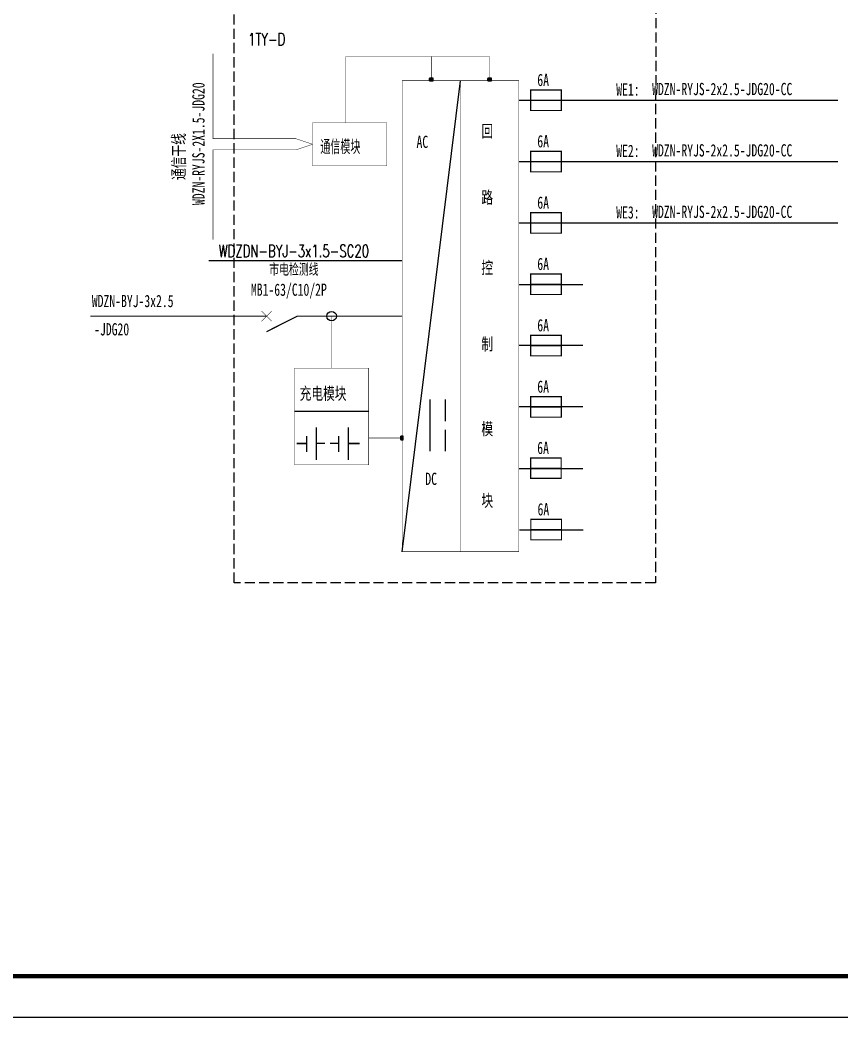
# Model space of a CAD drawing. Extents: x 12152 to 491505, y 111028 to 412681.
# Drawn here: x 54195 to 74287, y 262306 to 286691 of the extents above; entities that cross this region are included whole.
import ezdxf
from ezdxf.enums import TextEntityAlignment as Align

# ---------------------------------------------------------------- set-up
doc = ezdxf.new("R2010")
doc.units = 0
doc.header["$LTSCALE"] = 1000
doc.header["$MEASUREMENT"] = 0
for name, pattern in [('DASH', [0.35, 0.25, -0.1]), ('DASHDOT', [25.4, 12.7, -6.35, 0, -6.35]), ('DASHEDX2', [38.1, 25.4, -12.7])]:
    doc.linetypes.add(name, pattern=pattern)
for name, color, linetype in [('BXT', 7, 'Continuous'), ('DOTLN', 2, 'Continuous'), ('E-TEXT-PLAN-DIM', 7, 'Continuous'), ('E-UNIV-WIRE', 4, 'Continuous'), ('EQUIP', 3, 'Continuous'), ('M', 7, 'Continuous'), ('SYST', 7, 'Continuous'), ('TEL_TITLE', 7, 'Continuous'), ('XTT', 3, 'Continuous')]:
    doc.layers.add(name, color=color, linetype=linetype)
doc.styles.add('-宋体', font='', dxfattribs={"width": 0.75})
doc.styles.add('_HZTXT', font='txt.shx', dxfattribs={"width": 0.8, "bigfont": 'hztxt.shx'})
doc.styles.add('IDQSTYLE', font='simplex.shx', dxfattribs={"width": 0.7, "bigfont": 'hztxt.shx'})
doc.styles.add('TSSD_DIMENSION', font='Tssdeng.shx', dxfattribs={"width": 0.7, "bigfont": 'hztxt.shx'})
doc.styles.get('-宋体').set_extended_font_data('SimSun')

# ---------------------------------------------------------------- blocks, each defined once
blk = doc.blocks.new('1114')
at = {"color": 3, "linetype": 'Continuous', "const_width": 0.3}
blk.add_lwpolyline([(-2.5, 0), (2.5, 0), (2.5, -7.5), (-2.5, -7.5)], close=True, dxfattribs=at)
blk.add_lwpolyline([(0, 0), (0, -7.5)], dxfattribs=at)
blk = doc.blocks.new('1107AA')
at = {"color": 3, "linetype": 'Continuous'}
for points, const_width in [([(0, -7.5), (-3.79, 0)], 0.3), ([(-1.25, 1.25), (1.25, -1.25)], 0.1), ([(1.25, 1.25), (-1.25, -1.25)], 0.1)]:
    blk.add_lwpolyline(points, dxfattribs=dict(at, const_width=const_width))

msp = doc.modelspace()

# ---------------------------------------------------------------- hatches: boundary and pattern name
at = {"layer": 'E-TEXT-PLAN-DIM', "ltscale": 5}
h = msp.add_hatch(dxfattribs=at)
h.set_pattern_fill('ANSI31', color=4, angle=270, style=0)
h.set_pattern_definition([(315, (-216719.79565, -281745.72094), (0.088388347648, 0.088388347648), [])])
h.paths.add_polyline_path([(64304.8, 285205.9), (64304.8, 285267.4), (64217.9, 285267.4), (64217.9, 285205.9)])
h = msp.add_hatch(dxfattribs=at)
h.set_pattern_fill('ANSI31', color=4, angle=270, style=0)
h.set_pattern_definition([(315, (-215291.17031, -281745.72094), (0.088388347648, 0.088388347648), [])])
h.paths.add_polyline_path([(65733.4, 285205.9), (65733.4, 285267.4), (65646.5, 285267.4), (65646.5, 285205.9)])
h = msp.add_hatch(dxfattribs=at)
h.set_pattern_fill('ANSI31', color=256, style=0)
h.set_pattern_definition([(45, (630525.46238, -4513.89753), (-0.088388347648, 0.088388347648), [])])
h.paths.add_polyline_path([(63573.9, 276510.7), (63512.3, 276510.7), (63512.3, 276423.8), (63573.9, 276423.8)])

# ---------------------------------------------------------------- linework, layer by layer
at = {"color": 4, "linetype": 'DASH', "const_width": 10, "elevation": 10944, "flags": 128}
for points in [[(60947.1, 283787.1), (58918.9, 283787.1), (58918.9, 285863.2)], [(65686.8, 285205.9), (65686.8, 285800.1), (62169, 285800.1), (62169, 284176.9)], [(64261.3, 285205.9), (64261.3, 285800.1)], [(60945.7, 283513.6), (58918.9, 283513.6), (58918.9, 281317.5)]]:
    msp.add_lwpolyline(points, dxfattribs=at)
at = {"layer": 'DOTLN', "linetype": 'DASH'}
msp.add_lwpolyline([(69744.7, 272927.2), (59436.8, 272927.2), (59436.8, 287087.7), (69751.3, 287087.7)], close=True, dxfattribs=at)
at = {"layer": 'E-TEXT-PLAN-DIM', "ltscale": 5}
for p, q in [((63548.6, 273687, 10944), (64974.1, 285205.9, 10944)), ((64227.4, 277411.7, 16416), (64227.4, 276147, 16416)), ((64601.6, 277411.7, 16416), (64601.6, 276876.1, 16416)), ((60912.5, 277121, 10944), (62727.9, 277121, 10944)), ((64601.6, 276662.9, 16416), (64601.6, 276147, 16416))]:
    msp.add_line(p, q, dxfattribs=at)
at = {"layer": 'E-TEXT-PLAN-DIM', "ltscale": 5, "const_width": 10, "elevation": 10944, "flags": 128}
for points in [[(64974.1, 273687), (63548.6, 273687), (63548.6, 285205.9), (64974.1, 285205.9)], [(66399.5, 285205.9), (64974.1, 285205.9), (64974.1, 273687), (66399.5, 273687)], [(62727.9, 277121), (60912.5, 277121), (60912.5, 278174.3), (62727.9, 278174.3)], [(60912.5, 277121), (62727.9, 277121), (62727.9, 275813.5), (60912.5, 275813.5)]]:
    msp.add_lwpolyline(points, close=True, dxfattribs=at)
at = {"layer": 'E-TEXT-PLAN-DIM', "color": 4, "ltscale": 5, "elevation": 10944}
for points in [[(64304.8, 285205.9), (64304.8, 285267.4), (64217.9, 285267.4), (64217.9, 285205.9)], [(65733.4, 285205.9), (65733.4, 285267.4), (65646.5, 285267.4), (65646.5, 285205.9)]]:
    msp.add_lwpolyline(points, close=True, dxfattribs=at)
at = {"layer": 'E-TEXT-PLAN-DIM', "color": 4, "ltscale": 5, "const_width": 10, "elevation": 10944, "flags": 128}
msp.add_lwpolyline([(63171.4, 283123.7), (61356, 283123.7), (61356, 284176.9), (63171.4, 284176.9)], close=True, dxfattribs=at)
at = {"layer": 'E-TEXT-PLAN-DIM', "color": 4, "linetype": 'DASHDOT', "ltscale": 0.1, "const_width": 10, "elevation": 10944, "flags": 128}
for points in [[(61358.1, 283650.3), (60945.4, 283787.1)], [(61358.1, 283650.3), (60945.4, 283513.6)]]:
    msp.add_lwpolyline(points, dxfattribs=at)
at = {"layer": 'E-TEXT-PLAN-DIM', "ltscale": 5, "const_width": 10, "flags": 128}
msp.add_lwpolyline([(61820.2, 279446.5), (61820.2, 278174.3)], dxfattribs=at)
at = {"layer": 'E-TEXT-PLAN-DIM', "ltscale": 5, "const_width": 10, "elevation": 10944, "flags": 128}
msp.add_lwpolyline([(62727.9, 276467.2), (63573.9, 276467.2)], dxfattribs=at)
at = {"layer": 'E-TEXT-PLAN-DIM', "ltscale": 5, "elevation": 10944}
msp.add_lwpolyline([(63573.9, 276510.7), (63512.3, 276510.7), (63512.3, 276423.8), (63573.9, 276423.8)], close=True, dxfattribs=at)
at = {"layer": 'E-TEXT-PLAN-DIM', "ltscale": 5}
msp.add_circle((61820.2, 279446.5), 117.7, dxfattribs=at)
at = {"layer": 'E-UNIV-WIRE'}
msp.add_line((63539.8, 280800.9), (58815.2, 280800.9), dxfattribs=at)
at = {"layer": 'EQUIP', "color": 3, "linetype": 'Continuous'}
msp.add_line((61994.9, 276331.4, 10944), (61787.7, 276331.4, 10944), dxfattribs=at)
at = {"layer": 'TEL_TITLE'}
msp.add_lwpolyline([(12152.4, 262305.8), (86452.4, 262305.8), (86452.4, 304305.8), (12152.4, 304305.8)], close=True, dxfattribs=at)
at = {"layer": 'TEL_TITLE', "const_width": 100}
msp.add_lwpolyline([(14652.4, 263305.8), (85452.4, 263305.8), (85452.4, 303305.8), (14652.4, 303305.8)], close=True, dxfattribs=at)
at = {"layer": 'XTT', "color": 3, "ltscale": 1000}
for p, q in [((61447.6, 275935.2, 10944), (61447.6, 276727.5, 10944)), ((62231.7, 275935.2, 10944), (62231.7, 276727.5, 10944)), ((60971.1, 276331.4, 10944), (61210.8, 276331.4, 10944)), ((61210.8, 276331.4, 10944), (60971.1, 276331.4, 10944)), ((61210.8, 276130.7, 10944), (61210.8, 276512.4, 10944)), ((61654, 276331.4, 10944), (61447.6, 276331.4, 10944)), ((61994.9, 276130.7, 10944), (61994.9, 276512.4, 10944)), ((62231.7, 276331.4, 10944), (62506.7, 276331.4, 10944)), ((62506.7, 276331.4, 10944), (62231.7, 276331.4, 10944))]:
    msp.add_line(p, q, dxfattribs=at)
at = {"layer": 'XTT', "color": 3, "ltscale": 1000, "const_width": 30, "elevation": 10944}
for points in [[(66399.5, 284727.3), (74207.8, 284727.3)], [(66399.5, 283227.3), (74207.8, 283227.3)], [(66399.5, 281724.1), (74207.8, 281724.1)], [(66404.4, 280214.7), (67971.6, 280214.7)], [(66404.4, 278734.2), (67971.6, 278734.2)], [(66404.4, 277234.7), (67971.6, 277234.7)], [(66404.4, 275717.2), (67971.6, 275717.2)], [(66411.4, 274215.6), (67978.6, 274215.6)]]:
    msp.add_lwpolyline(points, dxfattribs=at)
at = {"layer": 'XTT', "color": 3, "ltscale": 1000, "const_width": 30}
for points in [[(60230, 279446.5), (55919, 279446.5)], [(63548.6, 279446.5), (60967, 279446.5)]]:
    msp.add_lwpolyline(points, dxfattribs=at)

# ---------------------------------------------------------------- block references
at = {"layer": 'BXT', "color": 3, "xscale": 100.0000000000001, "yscale": 100.0000000000001, "zscale": 100.0000000000001, "rotation": 269.9999969285493}
for p in [(67441.3, 284727.3, 10944), (67441.3, 283227.3, 10944), (67441.3, 281727.3, 10944), (67441.3, 280227.3, 10944), (67441.3, 278727.3, 10944), (67441.3, 277227.3, 10944), (67439.3, 275728.9, 10944), (67446.3, 274227.3, 10944)]:
    msp.add_blockref('1114', p, dxfattribs=at)
at = {"layer": 'SYST', "color": 3, "linetype": 'Continuous', "xscale": 100, "yscale": 100, "zscale": 100, "rotation": 90}
msp.add_blockref('1107AA', (60230, 279446.5), dxfattribs=at)

# ---------------------------------------------------------------- texts
at = {"layer": 'EQUIP', "color": 3, "linetype": 'Continuous', "style": 'TSSD_DIMENSION', "width": 0.7}
msp.add_text('通信模块', height=350, dxfattribs=at).set_placement((61545.1, 283408.5, 5690.9))
at = {"layer": 'M', "color": 0, "linetype": 'DASHEDX2', "width": 0.7}
for s, style, p in [('1TY-D', '_HZTXT', (59777.4, 286070.1)), ('6A', '-宋体', (66854.6, 285074.4, 10944)), ('WE1:', '-宋体', (68785.5, 284838.5)), ('WDZN-RYJS-2x2.5-JDG20-CC', '-宋体', (69664.7, 284851.9)), ('回', '-宋体', (65486.2, 283822.1)), ('AC', '-宋体', (63898.2, 283560.4)), ('6A', '-宋体', (66854.6, 283574.4, 10944)), ('WE2:', '-宋体', (68785.5, 283338.5)), ('WDZN-RYJS-2x2.5-JDG20-CC', '-宋体', (69664.7, 283351.9)), ('路', '-宋体', (65486.2, 282201.3)), ('6A', '-宋体', (66854.6, 282074.4, 10944)), ('WDZN-RYJS-2x2.5-JDG20-CC', '-宋体', (69664.7, 281848.7)), ('WE3:', '-宋体', (68785.5, 281835.3)), ('控', '-宋体', (65486.2, 280483.6)), ('6A', '-宋体', (66854.6, 280574.4, 10944)), ('MB1-63/C10/2P', '-宋体', (59847, 279944.4)), ('WDZN-BYJ-3x2.5', '-宋体', (55954.1, 279667.9, 7305)), ('-JDG20 ', '-宋体', (56010.7, 278976.3, 7305)), ('6A', '-宋体', (66854.6, 279074.4, 10944)), ('制', '-宋体', (65486.2, 278614.8)), ('充电模块', '-宋体', (61039.4, 277405.8, 5690.9)), ('6A', '-宋体', (66854.6, 277574.4, 10944)), ('模', '-宋体', (65486.2, 276542.5)), ('6A', '-宋体', (66852.7, 276076, 10944)), ('DC', '-宋体', (64113.7, 275319.3)), ('块', '-宋体', (65486.2, 274787.2)), ('6A', '-宋体', (66859.7, 274574.4, 10944))]:
    msp.add_text(s, height=300, dxfattribs=dict(at, style=style)).set_placement(p)
at = {"layer": 'M', "color": 0, "linetype": 'DASHEDX2', "style": '-宋体', "width": 0.7}
for s, p in [('WDZN-RYJS-2X1.5-JDG20', (58712, 282164, 16411.6)), ('通信干线', (58229.7, 282776.4, 16411.6))]:
    msp.add_text(s, height=300, rotation=90, dxfattribs=at).set_placement(p)
at = {"layer": 'XTT', "color": 4, "ltscale": 5, "style": 'IDQSTYLE', "width": 0.7}
for s, p in [('WDZDN-BYJ-3x1.5-SC20', (60898.7, 281040.5)), ('市电检测线', (60898.7, 280600.6))]:
    msp.add_text(s, height=300, dxfattribs=at).set_placement(p, align=Align.MIDDLE)

doc.saveas('drawing.dxf')
